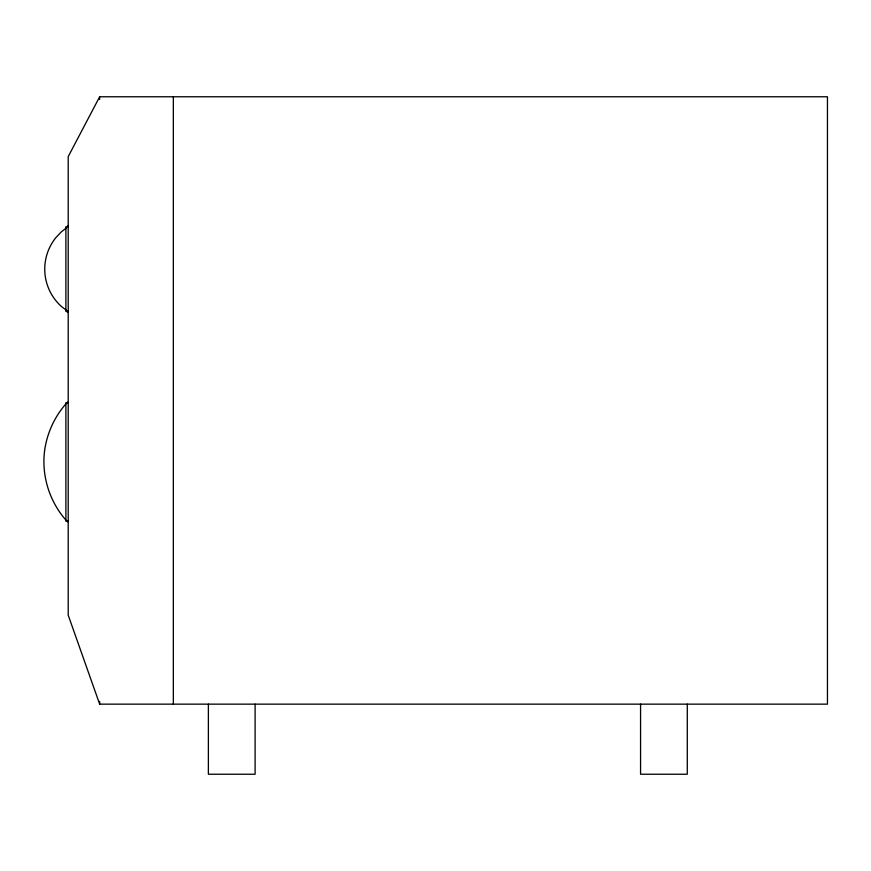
<?xml version="1.0" encoding="UTF-8"?>
<svg xmlns="http://www.w3.org/2000/svg" width="871" height="871" viewBox="0 0 871 871"><rect width="100%" height="100%" fill="white"/><g stroke="black" fill="none" stroke-linecap="round" stroke-linejoin="round"><path stroke-width="1.31" d="M99.653 96.768L68.21 156.617L68.21 615.155L99.653 704.149L827.45 704.149L827.45 96.768L99.653 96.768L99.653 99.479M67.263 312.384L68.21 311.48M66.229 228.126L61.438 231.751L55.657 237.881A50.18 50.18 0 0 0 61.438 306.494L67.982 311.437M68.21 311.35L65.88 311.35L65.88 226.765L68.21 226.765L67.426 225.731M687.284 704.149L687.284 774.232L640.566 774.232L640.566 704.149M255.105 704.149L255.105 774.232L208.376 774.232L208.376 704.149M173.34 96.768L173.34 704.149M99.653 701.438L99.653 704.149M44.563 450.993C41.373 476.481 49.941 502.981 67.459 521.773L68.21 521.152L65.88 521.152L65.88 402.75L68.21 402.75L67.459 402.13C55.036 415.598 46.969 432.833 44.563 450.993"/></g></svg>
